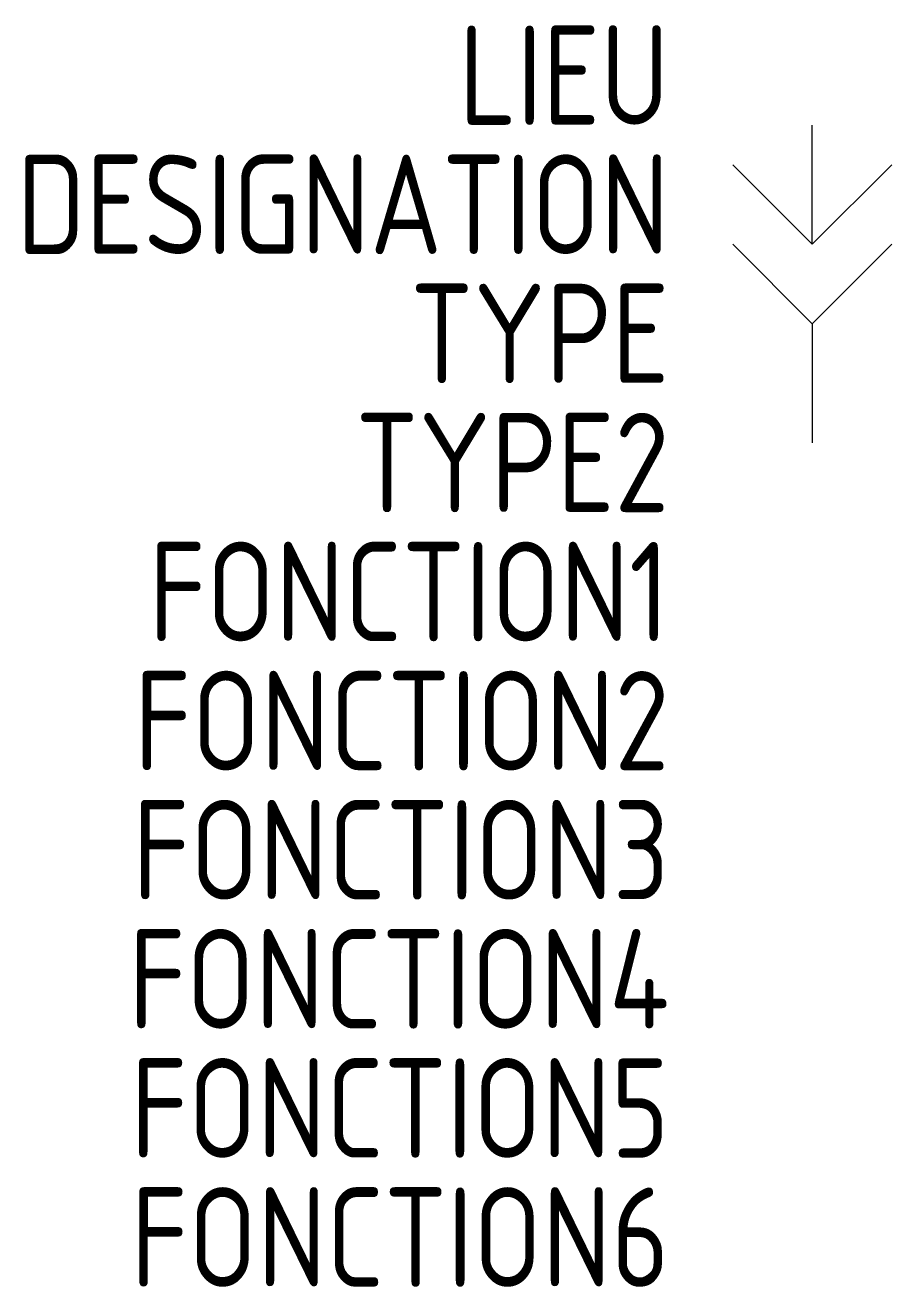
# Model space of a CAD drawing. Extents: x -1604.5 to -1582.6, y -908.8 to -877.1.
import ezdxf
from ezdxf.enums import TextEntityAlignment as Align

# ---------------------------------------------------------------- set-up
doc = ezdxf.new("R2010")
doc.units = 0
doc.header["$LTSCALE"] = 0.3
doc.layers.add('SYMB_FIL', color=3, linetype='CONTINUOUS')
doc.layers.add('SYMB_TXT_NOM', color=3, linetype='CONTINUOUS')
doc.styles.add('NET2_5', font='isocp.shx', dxfattribs={"width": 0.9, "height": 2.5})

msp = doc.modelspace()

# ---------------------------------------------------------------- linework, layer by layer
at = {"layer": 'SYMB_FIL'}
for p, q in [((-1584.634, -882.593), (-1584.634, -879.593)), ((-1584.634, -882.593), (-1586.634, -880.593)), ((-1584.634, -882.593), (-1582.634, -880.593)), ((-1584.634, -884.593), (-1586.634, -882.593)), ((-1584.634, -884.593), (-1582.634, -882.593)), ((-1584.634, -884.593), (-1584.634, -887.593))]:
    msp.add_line(p, q, dxfattribs=at)

# ---------------------------------------------------------------- texts
at = {"layer": 'SYMB_TXT_NOM', "style": 'NET2_5', "width": 0.9, "flags": 8}
for tag, text, p in [('LIEU', '', (-1588.234, -879.587)), ('DESIGNATION', '?', (-1588.234, -882.837)), ('TYPE', '', (-1588.234, -886.087)), ('TYPE2', '', (-1588.234, -889.337)), ('FONCTION1', '', (-1588.234, -892.587)), ('FONCTION2', '', (-1588.234, -895.837)), ('FONCTION3', '', (-1588.234, -899.087)), ('FONCTION4', '', (-1588.234, -902.337)), ('FONCTION5', '', (-1588.234, -905.587)), ('FONCTION6', '', (-1588.234, -908.837))]:
    msp.add_attdef(tag, text=text, height=2.5, dxfattribs=at).set_placement(p, align=Align.RIGHT)

doc.saveas('drawing.dxf')
